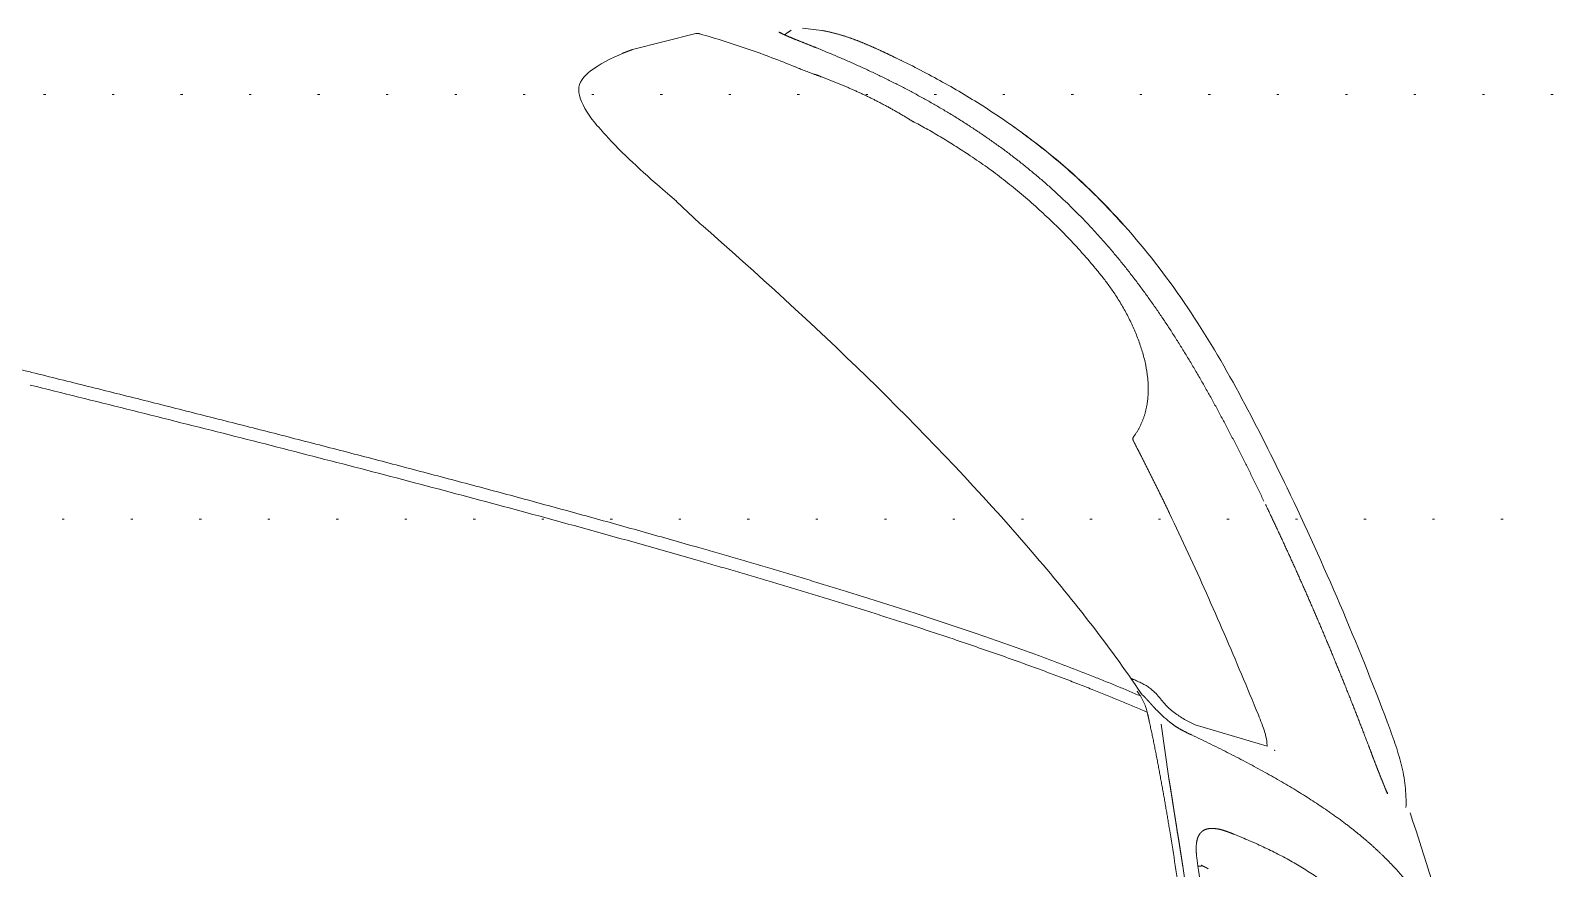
# Model space of a CAD drawing. Extents: x -2012 to 34975, y -1043 to 8321.
# Drawn here: x 31124.9 to 31196.3, y 1583.1 to 1622.5 of the extents above; entities that cross this region are included whole.
import ezdxf
from ezdxf.xclip import XClip

# ---------------------------------------------------------------- set-up
doc = ezdxf.new("R2010")
doc.units = 0
doc.header["$LTSCALE"] = 25
doc.header["$XCLIPFRAME"] = 0
doc.linetypes.add('DOT2', pattern=[0.125, 0, -0.125])
doc.layers.get('0').update_dxf_attribs({"color": 9, "lineweight": 9})
doc.layers.add('04', color=9, linetype='Continuous', lineweight=9)
doc.layers.add('20', color=9, linetype='DOT2', lineweight=9)

# ---------------------------------------------------------------- blocks, each defined once
blk = doc.blocks.new('p-araba-polo')
at = {"extrusion": (0, 0, -1)}
for p, q in [((0.31895, 0.74835), (0.32804, 0.74952)), ((0.33344, 0.74846), (0.33462, 0.7476)), ((0.33441, 0.74782), (0.33649, 0.74638)), ((0.40807, 0.73939), (0.37834, 0.74687)), ((0.42784, 0.7293), (0.42479, 0.73139)), ((0.38753, 0.66799), (0.37636, 0.65753)), ((0.37487, 0.65622), (0.37636, 0.65753)), ((0.37122, 0.65301), (0.37487, 0.65622)), ((0.17202, 0.44266), (0.17272, 0.44291)), ((0.17272, 0.44291), (0.17346, 0.4432)), ((0.16826, 0.43554), (0.17004, 0.43824)), ((0.10942, 0.41139), (0.1433, 0.42141)), ((0.15564, 0.39612), (0.15929, 0.4217))]:
    blk.add_line(p, q, dxfattribs=at)
at = {"flags": 128}
for points in [[(0.42703, 0.70639), (0.42767, 0.70724), (0.42824, 0.70809)], [(0.41706, 0.69516), (0.41809, 0.69624), (0.41931, 0.69752), (0.42068, 0.69899)], [(0.38736, 0.668), (0.39056, 0.67071), (0.39376, 0.67344)]]:
    blk.add_lwpolyline(points, dxfattribs=at)
for points, degree in [([(0.31895, 0.74835), (0.31377, 0.74745), (0.30886, 0.74614), (0.30418, 0.74453), (0.29967, 0.74269), (0.29526, 0.74071), (0.29089, 0.73869)], 6), ([(0.3392, 0.74758), (0.33785, 0.74688), (0.33595, 0.74601), (0.33356, 0.74499), (0.3308, 0.74388), (0.32781, 0.7427), (0.32474, 0.74149), (0.32171, 0.74027)], 7), ([(0.33421, 0.7479), (0.33424, 0.74789), (0.33426, 0.74789), (0.33428, 0.74789)], 3), ([(0.33423, 0.74791), (0.33424, 0.7479), (0.33425, 0.7479), (0.33426, 0.74789), (0.33427, 0.74789), (0.33428, 0.74789)], 5), ([(0.3392, 0.74758), (0.3389, 0.74749), (0.33858, 0.74739), (0.33825, 0.74724), (0.33794, 0.74704), (0.33767, 0.7468)], 5), ([(0.3392, 0.74758), (0.33896, 0.74751), (0.33871, 0.74743), (0.33845, 0.74733), (0.3382, 0.7472), (0.33796, 0.74703)], 5), ([(0.37637, 0.74678), (0.37679, 0.7469), (0.3772, 0.74697), (0.3776, 0.74698), (0.37798, 0.74695), (0.37834, 0.74687)], 5), ([(0.32171, 0.74027), (0.30158, 0.73219), (0.28188, 0.72311), (0.26262, 0.71299), (0.24401, 0.7016), (0.22634, 0.68864), (0.20997, 0.67419), (0.19493, 0.65847)], 7), ([(0.28402, 0.73544), (0.2863, 0.73654), (0.28857, 0.73761), (0.29087, 0.73868)], 3), ([(0.29097, 0.73872), (0.29093, 0.73871), (0.29089, 0.73869)], 2), ([(0.32179, 0.7403), (0.32175, 0.74035), (0.32173, 0.74036), (0.32172, 0.74035), (0.32172, 0.74031), (0.32171, 0.74027)], 5), ([(0.32171, 0.74027), (0.32172, 0.74031), (0.32172, 0.74035), (0.32173, 0.74037), (0.32176, 0.74034), (0.32181, 0.74028)], 5), ([(0.40807, 0.73939), (0.40891, 0.7391), (0.40975, 0.73879), (0.41058, 0.73848), (0.41141, 0.73816), (0.41224, 0.73783), (0.41307, 0.73749)], 6), ([(0.42479, 0.73139), (0.41961, 0.73467), (0.41389, 0.73732), (0.40812, 0.73937)], 3), ([(0.2817, 0.7343), (0.28175, 0.73433), (0.28179, 0.73435), (0.28184, 0.73437)], 3), ([(0.32275, 0.72778), (0.32201, 0.72764), (0.32133, 0.72745), (0.3207, 0.72722), (0.32009, 0.72693), (0.31952, 0.72661)], 5), ([(0.32275, 0.72778), (0.32201, 0.72764), (0.32133, 0.72745), (0.3207, 0.72722), (0.32009, 0.72693), (0.31952, 0.72661)], 5), ([(0.32909, 0.73032), (0.32915, 0.73034), (0.3292, 0.73036), (0.32926, 0.73037), (0.32932, 0.73039), (0.32938, 0.73041), (0.32944, 0.73043), (0.32949, 0.73045), (0.32955, 0.73047), (0.32961, 0.73049)], 9), ([(0.32961, 0.73049), (0.32955, 0.73047), (0.32949, 0.73045), (0.32944, 0.73043), (0.32938, 0.73041), (0.32932, 0.73039), (0.32926, 0.73037), (0.3292, 0.73036), (0.32915, 0.73034), (0.32909, 0.73032)], 9), ([(0.3291, 0.73028), (0.3291, 0.73029), (0.3291, 0.73029), (0.3291, 0.73029), (0.3291, 0.7303), (0.32909, 0.7303), (0.32909, 0.73031), (0.32909, 0.73031), (0.32909, 0.73031), (0.32909, 0.73032)], 9), ([(0.3317, 0.73129), (0.33155, 0.73127), (0.33144, 0.73124), (0.33138, 0.73122), (0.33136, 0.73119), (0.33139, 0.73117)], 5), ([(0.3317, 0.73129), (0.33155, 0.73127), (0.33144, 0.73124), (0.33138, 0.73122), (0.33136, 0.73119), (0.33139, 0.73117)], 5), ([(0.43339, 0.72039), (0.43342, 0.72387), (0.43111, 0.72689), (0.42784, 0.7293)], 3), ([(0.31952, 0.72661), (0.3131, 0.72427), (0.30672, 0.72171), (0.30039, 0.71893), (0.29414, 0.71591), (0.28797, 0.71265), (0.28191, 0.70914), (0.27597, 0.70537)], 7), ([(0.42824, 0.70809), (0.43156, 0.71308), (0.43351, 0.71735), (0.43339, 0.72039)], 3), ([(0.42068, 0.69899), (0.42299, 0.70155), (0.42517, 0.70401), (0.42703, 0.70639)], 3), ([(0.27649, 0.70567), (0.27636, 0.70567), (0.27623, 0.70564), (0.27613, 0.70558), (0.27604, 0.70549), (0.27597, 0.70537)], 5), ([(0.27649, 0.70567), (0.27636, 0.70567), (0.27623, 0.70564), (0.27613, 0.70558), (0.27604, 0.70549), (0.27597, 0.70537)], 5), ([(0.40817, 0.68642), (0.41127, 0.68937), (0.41428, 0.69228), (0.41706, 0.69516)], 3), ([(0.39376, 0.67344), (0.39871, 0.67766), (0.40357, 0.68203), (0.40817, 0.68642)], 3), ([(0.38761, 0.66796), (0.38755, 0.66798), (0.3875, 0.66801), (0.38745, 0.66803)], 3), ([(0.38745, 0.66803), (0.38747, 0.66802), (0.3875, 0.66801), (0.38753, 0.66799), (0.38757, 0.66798), (0.38762, 0.66796)], 5), ([(1.03956, 0.67046), (0.98907, 0.65875), (0.93881, 0.64701), (0.88879, 0.63525), (0.83899, 0.62342), (0.78942, 0.61152), (0.74007, 0.59951), (0.69093, 0.58736)], 7), ([(0.19493, 0.65847), (0.17937, 0.64222), (0.16523, 0.62463), (0.15259, 0.60592), (0.1412, 0.58658), (0.13062, 0.56684), (0.12055, 0.54688), (0.11088, 0.52674)], 7), ([(0.18751, 0.63304), (0.19205, 0.63876), (0.19686, 0.64428), (0.20178, 0.64966), (0.20689, 0.65483), (0.21213, 0.6598)], 5), ([(0.19501, 0.65856), (0.19492, 0.65862), (0.19487, 0.65863), (0.19487, 0.6586), (0.1949, 0.65854), (0.19493, 0.65847)], 5), ([(0.37124, 0.65286), (0.37115, 0.65306), (0.37124, 0.65305), (0.37144, 0.65291)], 3), ([(0.37489, 0.65607), (0.37481, 0.65625), (0.37487, 0.65626), (0.37502, 0.65616)], 3), ([(0.37489, 0.65607), (0.37481, 0.65625), (0.37487, 0.65626), (0.37502, 0.65616)], 3), ([(0.37559, 0.65504), (0.37559, 0.65504), (0.37559, 0.65504), (0.37559, 0.65504), (0.37559, 0.65504), (0.37559, 0.65504)], 5), ([(0.37559, 0.65504), (0.37559, 0.65504), (0.37559, 0.65504), (0.37559, 0.65504), (0.37559, 0.65504), (0.37559, 0.65504)], 5), ([(0.17207, 0.55724), (0.16881, 0.56175), (0.16646, 0.5669), (0.16518, 0.57266), (0.16497, 0.57877), (0.16562, 0.58503)], 5), ([(0.17197, 0.55439), (0.17229, 0.55502), (0.17262, 0.55564), (0.17276, 0.55632), (0.1724, 0.55678), (0.17207, 0.55724)], 5), ([(0.15532, 0.52097), (0.15855, 0.52771), (0.16183, 0.53442), (0.16515, 0.54111), (0.16853, 0.54777), (0.17197, 0.55439)], 5), ([(0.05266, 0.42235), (0.0668, 0.45985), (0.08261, 0.49676), (0.09992, 0.53293)], 3), ([(0.09994, 0.53293), (0.09986, 0.53294), (0.10004, 0.53283)], 2), ([(0.10004, 0.53283), (0.09986, 0.53294), (0.09994, 0.53293)], 2), ([(0.11011, 0.52514), (0.10247, 0.50919), (0.09509, 0.49314), (0.08792, 0.47697), (0.08099, 0.4607), (0.07429, 0.44434), (0.06783, 0.42789), (0.06153, 0.41135)], 7), ([(0.37688, 0.50483), (0.34455, 0.49556), (0.31259, 0.48609), (0.2815, 0.47648), (0.25139, 0.46665), (0.22213, 0.45649), (0.19434, 0.44592), (0.16905, 0.43499)], 7), ([(0.16582, 0.42729), (0.1921, 0.43878), (0.22068, 0.44975), (0.25075, 0.46025), (0.28176, 0.47035), (0.31331, 0.48011), (0.34532, 0.48963), (0.37767, 0.49893)], 7), ([(0.16986, 0.4417), (0.1707, 0.44207), (0.17154, 0.44244), (0.17238, 0.44281)], 3), ([(0.17238, 0.44281), (0.1717, 0.44251), (0.17101, 0.44222), (0.17032, 0.44193)], 3), ([(0.17238, 0.4428), (0.17275, 0.44295), (0.17311, 0.4431), (0.17348, 0.44324)], 3), ([(0.17238, 0.4428), (0.17257, 0.44288), (0.17275, 0.44295), (0.17293, 0.44303), (0.17312, 0.4431), (0.1733, 0.44317), (0.17348, 0.44323)], 6), ([(0.17313, 0.44273), (0.17304, 0.44289), (0.17291, 0.44296), (0.17275, 0.44295), (0.17256, 0.44288), (0.17238, 0.4428)], 5), ([(0.17238, 0.4428), (0.17256, 0.44288), (0.17275, 0.44295), (0.17291, 0.44296), (0.17304, 0.44289), (0.17312, 0.44273)], 5), ([(0.17058, 0.43728), (0.17007, 0.43652), (0.16956, 0.43576), (0.16905, 0.43499)], 3), ([(0.17058, 0.43728), (0.17027, 0.43683), (0.16996, 0.43637), (0.16965, 0.43592), (0.16935, 0.43546), (0.16905, 0.43499)], 5), ([(0.15311, 0.42713), (0.15381, 0.42767), (0.15451, 0.42823), (0.15518, 0.4288), (0.15583, 0.42939), (0.15645, 0.43), (0.15704, 0.43062), (0.15759, 0.43126)], 7), ([(0.16187, 0.42883), (0.16282, 0.42985), (0.16359, 0.43071), (0.16436, 0.43159), (0.16517, 0.43249), (0.16598, 0.43338), (0.16679, 0.43421)], 6), ([(0.16679, 0.43421), (0.16582, 0.43322), (0.16484, 0.43213), (0.16388, 0.43105), (0.16301, 0.43005), (0.16187, 0.42883)], 5), ([(0.05272, 0.42241), (0.05265, 0.42237), (0.05266, 0.42232)], 2), ([(0.05266, 0.42233), (0.05266, 0.42237), (0.05272, 0.42241)], 2), ([(0.14486, 0.4166), (0.14664, 0.41745), (0.14844, 0.41829), (0.15025, 0.41921), (0.15203, 0.42027), (0.15373, 0.42146), (0.15532, 0.42277)], 6), ([(0.15535, 0.37241), (0.15704, 0.38263), (0.15881, 0.39284), (0.16068, 0.40305), (0.1627, 0.41322), (0.16484, 0.42301)], 5), ([(0.16582, 0.42729), (0.16561, 0.42645), (0.16541, 0.4256), (0.16522, 0.42474), (0.16503, 0.42388), (0.16484, 0.42301)], 5), ([(0.06153, 0.41135), (0.06031, 0.40813), (0.05909, 0.40492), (0.05785, 0.40167), (0.05658, 0.39837), (0.05526, 0.39508), (0.05394, 0.39188), (0.05263, 0.38885)], 7), ([(0.0616, 0.41152), (0.06147, 0.41154), (0.06142, 0.41152), (0.06142, 0.41147), (0.06148, 0.41141), (0.06153, 0.41135)], 5), ([(0.0616, 0.41152), (0.06147, 0.41154), (0.06142, 0.41152), (0.06142, 0.41147), (0.06148, 0.41141), (0.06153, 0.41135)], 5), ([(0.10582, 0.40932), (0.10582, 0.40934), (0.10582, 0.40936), (0.10582, 0.40937), (0.10581, 0.40939), (0.10581, 0.40941), (0.10581, 0.40943), (0.10581, 0.40945)], 7), ([(0.10584, 0.40933), (0.10583, 0.40937), (0.10582, 0.40941), (0.10581, 0.40945)], 3), ([(0.15564, 0.39612), (0.1553, 0.39419), (0.15497, 0.39225), (0.15465, 0.39031), (0.15434, 0.38837), (0.15405, 0.38643), (0.15375, 0.38448), (0.15345, 0.38254)], 7), ([(0.05297, 0.38965), (0.0528, 0.38956), (0.05269, 0.38942), (0.05264, 0.38925), (0.05263, 0.38905), (0.05263, 0.38885)], 5), ([(0.02249, 0.31586), (0.02842, 0.33739), (0.03495, 0.35874), (0.04204, 0.37991)], 3), ([(0.08112, 0.38106), (0.0747, 0.37663), (0.0688, 0.37222), (0.06336, 0.36777), (0.0585, 0.36337), (0.05406, 0.35898)], 5), ([(0.15345, 0.38254), (0.1532, 0.3809), (0.15294, 0.37926), (0.15268, 0.37761), (0.15242, 0.37597), (0.15216, 0.37433), (0.1519, 0.37269), (0.15164, 0.37105)], 7), ([(0.12509, 0.36991), (0.12699, 0.37068), (0.12886, 0.37141), (0.13079, 0.37205), (0.13273, 0.37248), (0.13455, 0.37259)], 5), ([(0.12509, 0.36991), (0.12699, 0.37068), (0.12886, 0.37141), (0.13079, 0.37205), (0.13273, 0.37248), (0.13455, 0.37259)], 5), ([(0.13455, 0.37259), (0.13593, 0.37267), (0.1373, 0.3726), (0.13863, 0.37224), (0.13979, 0.37162), (0.14067, 0.37077), (0.14142, 0.36949)], 6), ([(0.13455, 0.37259), (0.1362, 0.37268), (0.13785, 0.37256), (0.13942, 0.37192), (0.14052, 0.37102), (0.14142, 0.36949)], 5), ([(0.15164, 0.37105), (0.15127, 0.36873), (0.15089, 0.36642), (0.15052, 0.3641), (0.15016, 0.36179), (0.14979, 0.35947), (0.14943, 0.35716), (0.14908, 0.35484)], 7), ([(0.14908, 0.35484), (0.14993, 0.36024), (0.15078, 0.36565), (0.15164, 0.37105)], 3), ([(0.14142, 0.36949), (0.14236, 0.36786), (0.14295, 0.36574), (0.14311, 0.36258), (0.1425, 0.35872), (0.14194, 0.35489)], 5), ([(0.12271, 0), (0.12272, 0.07123), (0.12528, 0.14246), (0.13042, 0.21356), (0.13824, 0.28443), (0.14908, 0.35484)], 5), ([(0.14038, 0.3553), (0.13997, 0.3551), (0.13957, 0.35489), (0.13917, 0.35468), (0.13877, 0.35447), (0.13836, 0.35426), (0.13796, 0.35405), (0.13756, 0.35384), (0.13716, 0.35363)], 8), ([(0.14194, 0.35489), (0.14125, 0.3549), (0.14057, 0.3549), (0.14019, 0.35486), (0.14018, 0.35479), (0.14048, 0.35469)], 5), ([(0.14048, 0.35469), (0.14018, 0.35479), (0.14019, 0.35486), (0.14057, 0.3549), (0.14125, 0.3549), (0.14194, 0.35489)], 5)]:
    blk.add_open_spline(points, degree=degree)
for points, degree, knots in [([(0.29089, 0.73869), (0.29378, 0.74001), (0.29955, 0.74264), (0.30849, 0.74594), (0.31465, 0.74757), (0.31777, 0.74813)], 3, [0, 0, 0, 0, 0.333411, 0.666747, 1, 1, 1, 1]), ([(0.37637, 0.74678), (0.37256, 0.74566), (0.36495, 0.74341), (0.35365, 0.73964), (0.34243, 0.73563), (0.33507, 0.73266), (0.33139, 0.73117)], 3, [0, 0, 0, 0, 0.250001, 0.500002, 0.750003, 1, 1, 1, 1]), ([(0.17736, 0.65717), (0.17999, 0.66006), (0.18527, 0.66584), (0.19359, 0.67411), (0.2022, 0.68208), (0.21112, 0.68971), (0.22032, 0.69699), (0.22979, 0.70392), (0.2395, 0.7105), (0.24943, 0.71676), (0.25955, 0.72269), (0.26984, 0.72832), (0.28028, 0.73368), (0.28735, 0.73702), (0.29089, 0.73869)], 3, [0, 0, 0, 0, 0.083333, 0.166665, 0.249997, 0.333329, 0.416662, 0.499995, 0.583328, 0.666661, 0.749996, 0.83333, 0.916665, 1, 1, 1, 1]), ([(0.33139, 0.73117), (0.33058, 0.73084), (0.32893, 0.73016), (0.32647, 0.7292), (0.32405, 0.72828), (0.32173, 0.72742), (0.32024, 0.72687), (0.31952, 0.72661)], 3, [0, 0, 0, 0, 0.19886, 0.400952, 0.606006, 0.809658, 1, 1, 1, 1]), ([(0.09994, 0.53293), (0.11367, 0.56115), (0.1417, 0.61672), (0.1884, 0.6724), (0.22036, 0.69716), (0.22836, 0.70281)], 3, [0, 0, 0, 0, 0.436314, 0.862947, 1, 1, 1, 1]), ([(0.27624, 0.70562), (0.2741, 0.70448), (0.26972, 0.70213), (0.26318, 0.69833), (0.2566, 0.6943), (0.25226, 0.69147), (0.25009, 0.69005)], 3, [0, 0, 0, 0, 0.240377, 0.493552, 0.746754, 1, 1, 1, 1]), ([(0.25009, 0.69005), (0.24743, 0.68827), (0.24212, 0.68471), (0.23435, 0.67895), (0.22677, 0.67287), (0.21935, 0.6665), (0.21454, 0.66203), (0.21213, 0.6598)], 3, [0, 0, 0, 0, 0.200084, 0.400065, 0.600042, 0.800036, 1, 1, 1, 1]), ([(0.17004, 0.43824), (0.18582, 0.46141), (0.24569, 0.53677), (0.31749, 0.60566), (0.37121, 0.65301)], 3, [0, 0, 0, 0, 0.290843, 1, 1, 1, 1]), ([(0.18751, 0.63304), (0.18639, 0.63162), (0.18416, 0.62879), (0.18212, 0.62583), (0.1811, 0.62435)], 3, [0, 0, 0, 0, 0.500031, 1, 1, 1, 1]), ([(0.1811, 0.62435), (0.17997, 0.62258), (0.17771, 0.61905), (0.17472, 0.61355), (0.17205, 0.60795), (0.16975, 0.60225), (0.16787, 0.59651), (0.16641, 0.59074), (0.16588, 0.58693), (0.16562, 0.58503)], 3, [0, 0, 0, 0, 0.14287, 0.285738, 0.428603, 0.571464, 0.714319, 0.857165, 1, 1, 1, 1]), ([(0.37688, 0.50484), (0.38542, 0.50727), (0.4025, 0.51213), (0.4283, 0.51931), (0.4542, 0.5264), (0.4802, 0.53341), (0.5063, 0.54034), (0.53248, 0.54721), (0.55874, 0.55403), (0.58507, 0.56078), (0.61145, 0.56749), (0.6379, 0.57416), (0.66439, 0.58078), (0.68208, 0.58517), (0.69093, 0.58736)], 3, [0, 0, 0, 0, 0.083342, 0.166682, 0.25, 0.333306, 0.416615, 0.499936, 0.583268, 0.666606, 0.749946, 0.83329, 0.916643, 1, 1, 1, 1]), ([(0.69157, 0.58137), (0.67641, 0.57761), (0.64611, 0.57009), (0.60082, 0.55869), (0.55568, 0.54715), (0.51075, 0.53546), (0.46606, 0.52355), (0.42163, 0.51142), (0.39233, 0.50309), (0.37767, 0.49893)], 3, [0, 0, 0, 0, 0.142912, 0.285805, 0.428682, 0.57154, 0.714362, 0.857157, 1, 1, 1, 1]), ([(0.17207, 0.55724), (0.17225, 0.55699), (0.17261, 0.55651), (0.1725, 0.55538), (0.17215, 0.55473), (0.17197, 0.55439)], 3, [0, 0, 0, 0, 0.34173, 0.655167, 1, 1, 1, 1]), ([(0.17197, 0.55439), (0.16913, 0.54886), (0.16345, 0.53778), (0.15803, 0.52657), (0.15532, 0.52097)], 3, [0, 0, 0, 0, 0.499946, 1, 1, 1, 1]), ([(0.15532, 0.52097), (0.15236, 0.51472), (0.14643, 0.50223), (0.13788, 0.48334), (0.12955, 0.46434), (0.12142, 0.44526), (0.11614, 0.43248), (0.11349, 0.42608)], 3, [0, 0, 0, 0, 0.199959, 0.399928, 0.599921, 0.799944, 1, 1, 1, 1]), ([(0.15759, 0.43126), (0.15824, 0.43206), (0.15956, 0.43366), (0.16158, 0.43616), (0.16324, 0.43759), (0.16407, 0.4383)], 3, [0, 0, 0, 0, 0.335072, 0.667573, 1, 1, 1, 1]), ([(0.16407, 0.4383), (0.16467, 0.43874), (0.16588, 0.43961), (0.16784, 0.44073), (0.16919, 0.44138), (0.16986, 0.4417)], 3, [0, 0, 0, 0, 0.333542, 0.667239, 1, 1, 1, 1]), ([(0.1684, 0.43576), (0.16828, 0.43565), (0.16773, 0.43515), (0.1672, 0.43462), (0.16679, 0.43421)], 3, [0, 0, 0, 0, 0.227086, 1, 1, 1, 1]), ([(0.15311, 0.42713), (0.15391, 0.42776), (0.15546, 0.42898), (0.15689, 0.43052), (0.15759, 0.43126)], 3, [0, 0, 0, 0, 0.5173, 1, 1, 1, 1]), ([(0.16187, 0.42883), (0.16077, 0.42773), (0.15859, 0.42553), (0.15641, 0.42369), (0.15532, 0.42277)], 3, [0, 0, 0, 0, 0.500116, 1, 1, 1, 1]), ([(0.16905, 0.43499), (0.16857, 0.43419), (0.16759, 0.43259), (0.16652, 0.42998), (0.16605, 0.42819), (0.16582, 0.42729)], 3, [0, 0, 0, 0, 0.333479, 0.665683, 1, 1, 1, 1]), ([(0.044, 0.3824), (0.04398, 0.38411), (0.04393, 0.38754), (0.04435, 0.39267), (0.0451, 0.39777), (0.0462, 0.40282), (0.04758, 0.40779), (0.04917, 0.41271), (0.0509, 0.41757), (0.05211, 0.4208), (0.05272, 0.42241)], 3, [0, 0, 0, 0, 0.124987, 0.249975, 0.374965, 0.49996, 0.624964, 0.749973, 0.874985, 1, 1, 1, 1]), ([(0.11349, 0.42608), (0.11294, 0.42472), (0.11182, 0.42198), (0.11041, 0.41782), (0.10945, 0.41405), (0.10941, 0.41216), (0.10942, 0.41139)], 3, [0, 0, 0, 0, 0.270369, 0.539534, 0.807022, 1, 1, 1, 1]), ([(0.1433, 0.42141), (0.14497, 0.4222), (0.14829, 0.42378), (0.1515, 0.42602), (0.15311, 0.42713)], 3, [0, 0, 0, 0, 0.500778, 1, 1, 1, 1]), ([(0.15532, 0.42277), (0.1545, 0.42214), (0.15285, 0.42086), (0.15024, 0.41928), (0.14756, 0.41788), (0.14576, 0.41703), (0.14486, 0.4166)], 3, [0, 0, 0, 0, 0.248986, 0.49846, 0.748736, 1, 1, 1, 1]), ([(0.16582, 0.42729), (0.16565, 0.42659), (0.16531, 0.42517), (0.165, 0.42373), (0.16484, 0.42301)], 3, [0, 0, 0, 0, 0.499348, 1, 1, 1, 1]), ([(0.14486, 0.4166), (0.14182, 0.41515), (0.13575, 0.41224), (0.12698, 0.40784), (0.11848, 0.40343), (0.1103, 0.39899), (0.10244, 0.39453), (0.09493, 0.39005), (0.08777, 0.38556), (0.08334, 0.38256), (0.08112, 0.38106)], 3, [0, 0, 0, 0, 0.125001, 0.250002, 0.375002, 0.500003, 0.625003, 0.750002, 0.875001, 1, 1, 1, 1]), ([(0.06153, 0.41135), (0.06082, 0.40946), (0.05937, 0.40566), (0.05718, 0.39995), (0.05491, 0.39424), (0.05339, 0.39065), (0.05263, 0.38885)], 3, [0, 0, 0, 0, 0.242914, 0.490387, 0.743262, 1, 1, 1, 1]), ([(0.15345, 0.38254), (0.1538, 0.38481), (0.15448, 0.38934), (0.15526, 0.39386), (0.15564, 0.39612)], 3, [0, 0, 0, 0, 0.499954, 1, 1, 1, 1]), ([(0.15164, 0.37105), (0.15194, 0.37296), (0.15256, 0.37679), (0.15315, 0.38062), (0.15345, 0.38254)], 3, [0, 0, 0, 0, 0.500002, 1, 1, 1, 1]), ([(0.15535, 0.37241), (0.15371, 0.36215), (0.15042, 0.34164), (0.14607, 0.31078), (0.14215, 0.27986), (0.13867, 0.24889), (0.13562, 0.21788), (0.133, 0.18682), (0.13079, 0.15573), (0.12899, 0.12462), (0.1276, 0.09348), (0.12662, 0.06233), (0.126, 0.03117), (0.12593, 0.01039), (0.12589, 0)], 3, [0, 0, 0, 0, 0.083333, 0.166666, 0.25, 0.333333, 0.416666, 0.5, 0.583333, 0.666666, 0.75, 0.833333, 0.916667, 1, 1, 1, 1]), ([(0.0785, 0.34426), (0.08038, 0.34568), (0.08415, 0.34852), (0.09024, 0.35258), (0.09664, 0.35644), (0.10334, 0.3601), (0.11033, 0.36355), (0.11757, 0.36683), (0.12258, 0.36889), (0.12509, 0.36991)], 3, [0, 0, 0, 0, 0.142744, 0.285902, 0.429075, 0.572117, 0.714996, 0.857678, 1, 1, 1, 1]), ([(0.05406, 0.35898), (0.05263, 0.35754), (0.04977, 0.35465), (0.04589, 0.35034), (0.0423, 0.34605), (0.03901, 0.3418), (0.03602, 0.33757), (0.03327, 0.33337), (0.03167, 0.3306), (0.03087, 0.32921)], 3, [0, 0, 0, 0, 0.142856, 0.285712, 0.428569, 0.571427, 0.714284, 0.857142, 1, 1, 1, 1]), ([(0.14194, 0.35489), (0.14038, 0.34415), (0.13726, 0.32267), (0.1331, 0.29037), (0.12936, 0.25802), (0.12604, 0.22562), (0.12422, 0.20399), (0.12331, 0.19317)], 3, [0, 0, 0, 0, 0.2, 0.4, 0.6, 0.8, 1, 1, 1, 1]), ([(0.14187, 0.35443), (0.14187, 0.35443), (0.14187, 0.35443), (0.14187, 0.35443), (0.14187, 0.35443), (0.14187, 0.35443), (0.14187, 0.35443), (0.14187, 0.35443), (0.14187, 0.35443), (0.14187, 0.35443), (0.14187, 0.35443)], 5, [0, 0, 0, 0, 0, 0, 1, 1, 1, 1, 1, 1.000001, 1.000001, 1.000001, 1.000001, 1.000001, 1.000001]), ([(0.14187, 0.35443), (0.14187, 0.35443), (0.14187, 0.35443), (0.14187, 0.35443), (0.14187, 0.35443), (0.14187, 0.35443), (0.14187, 0.35443), (0.14187, 0.35443), (0.14187, 0.35443), (0.14187, 0.35443), (0.14187, 0.35443)], 5, [0, 0, 0, 0, 0, 0, 1, 1, 1, 1, 1, 1.000001, 1.000001, 1.000001, 1.000001, 1.000001, 1.000001])]:
    blk.add_open_spline(points, degree=degree, knots=knots)
blk = doc.blocks.new('catikatirevizepergole-krt')
for points in [[(-30, 900), (-30, 830), (-800, 830), (-800, 900)], [(-30, 810), (-30, 739.999), (-800, 739.999), (-800, 810)]]:
    blk.add_lwpolyline(points, close=True)

msp = doc.modelspace()

# ---------------------------------------------------------------- block references
at = {"layer": '04'}
ref = msp.add_blockref('p-araba-polo', (31194.08, 1547.687), dxfattribs=dict(at, xscale=-100, yscale=100, zscale=100))
XClip(ref).set_block_clipping_path([(-0.0924763951, -0.9835002962), (4.0650970395, 0.9845199444)])
at = {"layer": '20'}
msp.add_blockref('catikatirevizepergole-krt', (31581.35, 789.503), dxfattribs=at)

doc.saveas('drawing.dxf')
